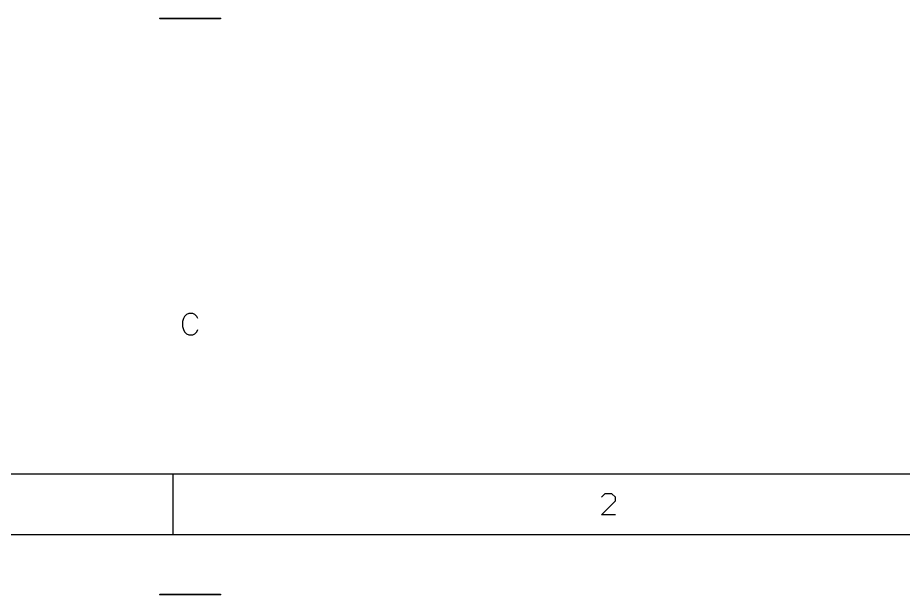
# Model space of a CAD drawing. Header units: millimetres. Extents: x 5 to 297, y 0 to 198.
# Drawn here: x 65.1 to 139.3, y 0 to 48.4 of the extents above; entities that cross this region are included whole.
import ezdxf

# ---------------------------------------------------------------- set-up
doc = ezdxf.new("R2010")
doc.units = ezdxf.units.MM
doc.layers.add('Mechanical16', color=56, linetype='Continuous')

msp = doc.modelspace()

# ---------------------------------------------------------------- linework, layer by layer
at = {"layer": 'Mechanical16'}
for p, q in [((78.99, 23.186), (78.905, 22.932)), ((79.074, 23.355), (78.99, 23.186)), ((79.244, 23.524), (79.074, 23.355)), ((79.413, 23.609), (79.244, 23.524)), ((79.751, 23.609), (79.413, 23.609)), ((79.921, 23.524), (79.751, 23.609)), ((80.09, 23.355), (79.921, 23.524)), ((80.175, 23.186), (80.09, 23.355)), ((78.905, 22.932), (78.905, 22.508)), ((78.905, 22.508), (78.99, 22.255)), ((78.99, 22.255), (79.074, 22.085)), ((80.09, 22.085), (80.175, 22.255)), ((79.074, 22.085), (79.244, 21.916)), ((79.244, 21.916), (79.413, 21.831)), ((79.413, 21.831), (79.751, 21.831)), ((79.751, 21.831), (79.921, 21.916)), ((79.921, 21.916), (80.09, 22.085)), ((114.266, 8.508), (113.97, 8.212)), ((114.859, 8.508), (114.266, 8.508)), ((115.155, 8.212), (114.859, 8.508)), ((115.155, 7.916), (115.155, 8.212)), ((113.97, 6.731), (115.155, 7.916)), ((115.155, 6.731), (113.97, 6.731))]:
    msp.add_line(p, q, dxfattribs=at)
at = {"layer": 'Mechanical16', "const_width": 0.127}
for points in [[(77, 48.324), (82.08, 48.324)], [(10.16, 10.16), (292.1, 10.16)], [(78.105, 5.08), (78.105, 10.16)], [(5.08, 5.08), (297.18, 5.08)], [(77, 0.064), (82.08, 0.064)]]:
    msp.add_lwpolyline(points, dxfattribs=at)
at = {"layer": 'Mechanical16', "const_width": 0.0635}
for points in [[(76.968, 48.324, 1), (77.032, 48.324, 1)], [(82.048, 48.324, 1), (82.112, 48.324, 1)], [(78.073, 10.16, 1), (78.137, 10.16, 1)], [(78.073, 5.08, 1), (78.137, 5.08, 1)], [(76.968, 0.064, 1), (77.032, 0.064, 1)], [(82.048, 0.064, 1), (82.112, 0.064, 1)]]:
    msp.add_lwpolyline(points, format="xyb", close=True, dxfattribs=at)

doc.saveas('drawing.dxf')
